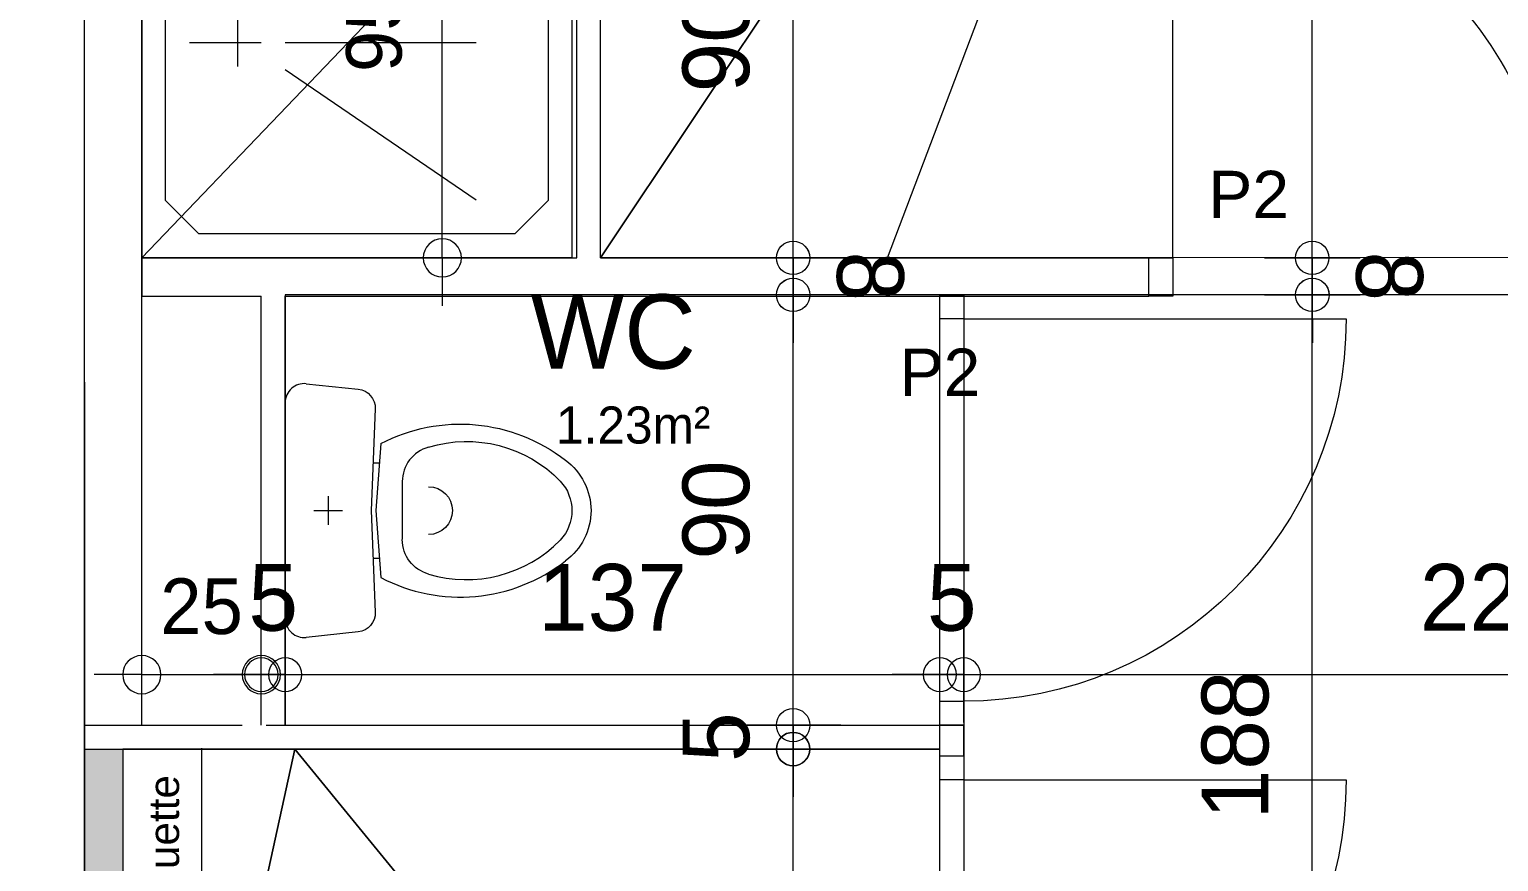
# Model space of a CAD drawing. Header units: metres. Extents: x 1.8 to 67.5, y -52.8 to -10.8.
# Drawn here: x 43.589 to 46.663, y -18.529 to -16.789 of the extents above; entities that cross this region are included whole.
import ezdxf
from ezdxf.enums import TextEntityAlignment as Align

# ---------------------------------------------------------------- set-up
doc = ezdxf.new("R2010")
doc.units = ezdxf.units.M
doc.header["$MEASUREMENT"] = 0
for name, color, linetype in [('Calque commun', 7, 'Continuous'), ('Calque2', 7, 'Continuous'), ('Calque5', 7, 'Continuous'), ('Calque90', 7, 'Continuous'), ('Textes', 7, 'Continuous')]:
    doc.layers.add(name, color=color, linetype=linetype)
doc.styles.add('Arial17', font='arial.ttf', dxfattribs={"height": 0.063335})
doc.styles.add('Arial8', font='arial.ttf', dxfattribs={"height": 0.098961})
doc.styles.add('Century Gothic11', font='GOTHIC.TTF', dxfattribs={"height": 0.139636})
doc.styles.add('Century Gothic19', font='GOTHIC.TTF', dxfattribs={"height": 0.155151})
doc.styles.add('Century Gothic22', font='GOTHIC.TTF', dxfattribs={"height": 0.116363})
doc.styles.add('Century Gothic5', font='GOTHIC.TTF', dxfattribs={"height": 0.077575})

# ---------------------------------------------------------------- blocks, each defined once
blk = doc.blocks.new('Block54252')
at = {"layer": 'Calque commun', "color": 7, "linetype": 'Continuous', "lineweight": 9}
for p, q in [((43.7037, -18.244), (43.7037, -15.9624)), ((43.8237, -18.244), (43.8237, -15.9624))]:
    blk.add_line(p, q, dxfattribs=at)
blk = doc.blocks.new('Block54736')
at = {"layer": 'Calque commun', "color": 7, "linetype": 'Continuous', "lineweight": 18}
blk.add_line((43.7037, -17.5266), (43.7037, -26.5266), dxfattribs=at)
blk = doc.blocks.new('xmodule1pgniv1-25')
at = {"layer": 'Calque commun', "color": 5, "linetype": 'Continuous', "lineweight": 9}
blk.add_arc((0, 0), 0.5, 0, 359.9994, dxfattribs=at)
blk = doc.blocks.new('xmodule1pgniv1-26')
at = {"layer": 'Calque commun', "color": 5, "linetype": 'Continuous', "lineweight": 9}
blk.add_arc((0, 0), 0.5, 0, 359.9994, dxfattribs=at)
blk = doc.blocks.new('DimLine53702')
at = {"layer": 'Calque commun', "color": 5, "linetype": 'Continuous', "lineweight": 9}
for p, q in [((32.7437, -19.563), (32.7437, -19.363)), ((34.9639, -19.563), (34.9639, -19.363)), ((32.7437, -19.463), (32.6437, -19.463)), ((32.7437, -19.463), (34.9639, -19.463)), ((34.9639, -19.463), (35.0639, -19.463))]:
    blk.add_line(p, q, dxfattribs=at)
at = {"layer": 'Calque commun', "color": 5, "linetype": 'Continuous', "lineweight": 9, "xscale": 0.07000000029802322, "yscale": 0.07000000029802322, "zscale": 0.07000000029802322}
for name, p in [('xmodule1pgniv1-25', (32.7437, -19.463)), ('xmodule1pgniv1-26', (34.9639, -19.463))]:
    blk.add_blockref(name, p, dxfattribs=at)
at = {"layer": 'Calque commun', "color": 5, "linetype": 'Continuous', "lineweight": 9, "style": 'Century Gothic11'}
blk.add_text('222', height=0.13964, dxfattribs=at).set_placement((33.8538, -19.413), align=Align.BOTTOM_CENTER)
blk = doc.blocks.new('xmodule1pgniv1-27')
at = {"layer": 'Calque commun', "color": 5, "linetype": 'Continuous', "lineweight": 9}
blk.add_arc((0, 0), 0.5, 0, 359.9994, dxfattribs=at)
blk = doc.blocks.new('xmodule1pgniv1-28')
at = {"layer": 'Calque commun', "color": 5, "linetype": 'Continuous', "lineweight": 9}
blk.add_arc((0, 0), 0.5, 0, 359.9994, dxfattribs=at)
blk = doc.blocks.new('DimLine53710')
at = {"layer": 'Calque commun', "color": 5, "linetype": 'Continuous', "lineweight": 9}
for p, q in [((32.6937, -19.563), (32.6937, -19.363)), ((32.7437, -19.563), (32.7437, -19.363)), ((32.6937, -19.463), (32.5937, -19.463)), ((32.6937, -19.463), (32.7437, -19.463)), ((32.7437, -19.463), (32.8437, -19.463))]:
    blk.add_line(p, q, dxfattribs=at)
at = {"layer": 'Calque commun', "color": 5, "linetype": 'Continuous', "lineweight": 9, "xscale": 0.07000000029802322, "yscale": 0.07000000029802322, "zscale": 0.07000000029802322}
for name, p in [('xmodule1pgniv1-27', (32.6937, -19.463)), ('xmodule1pgniv1-28', (32.7437, -19.463))]:
    blk.add_blockref(name, p, dxfattribs=at)
at = {"layer": 'Calque commun', "color": 5, "linetype": 'Continuous', "lineweight": 9, "style": 'Century Gothic11'}
blk.add_text('5', height=0.1396, dxfattribs=at).set_placement((32.7187, -19.413), align=Align.BOTTOM_CENTER)
blk = doc.blocks.new('xmodule1pgniv1-29')
at = {"layer": 'Calque commun', "color": 5, "linetype": 'Continuous', "lineweight": 9}
blk.add_arc((0, 0), 0.5, 0, 359.9994, dxfattribs=at)
blk = doc.blocks.new('xmodule1pgniv1-30')
at = {"layer": 'Calque commun', "color": 5, "linetype": 'Continuous', "lineweight": 9}
blk.add_arc((0, 0), 0.5, 0, 359.9994, dxfattribs=at)
blk = doc.blocks.new('DimLine53718')
at = {"layer": 'Calque commun', "color": 5, "linetype": 'Continuous', "lineweight": 9}
for p, q in [((31.3239, -19.563), (31.3239, -19.363)), ((32.6937, -19.563), (32.6937, -19.363)), ((31.3239, -19.463), (31.2239, -19.463)), ((31.3239, -19.463), (32.6937, -19.463)), ((32.6937, -19.463), (32.7937, -19.463))]:
    blk.add_line(p, q, dxfattribs=at)
at = {"layer": 'Calque commun', "color": 5, "linetype": 'Continuous', "lineweight": 9, "xscale": 0.07000000029802322, "yscale": 0.07000000029802322, "zscale": 0.07000000029802322}
for name, p in [('xmodule1pgniv1-29', (31.3239, -19.463)), ('xmodule1pgniv1-30', (32.6937, -19.463))]:
    blk.add_blockref(name, p, dxfattribs=at)
at = {"layer": 'Calque commun', "color": 5, "linetype": 'Continuous', "lineweight": 9, "style": 'Century Gothic11'}
blk.add_text('137', height=0.13964, dxfattribs=at).set_placement((32.0088, -19.413), align=Align.BOTTOM_CENTER)
blk = doc.blocks.new('xmodule1pgniv1-31')
at = {"layer": 'Calque commun', "color": 5, "linetype": 'Continuous', "lineweight": 9}
blk.add_arc((0, 0), 0.5, 0, 359.9994, dxfattribs=at)
blk = doc.blocks.new('xmodule1pgniv1-32')
at = {"layer": 'Calque commun', "color": 5, "linetype": 'Continuous', "lineweight": 9}
blk.add_arc((0, 0), 0.5, 0, 359.9994, dxfattribs=at)
blk = doc.blocks.new('DimLine53726')
at = {"layer": 'Calque commun', "color": 5, "linetype": 'Continuous', "lineweight": 9}
for p, q in [((31.2739, -19.563), (31.2739, -19.363)), ((31.3239, -19.563), (31.3239, -19.363)), ((31.2739, -19.463), (31.1739, -19.463)), ((31.2739, -19.463), (31.3239, -19.463)), ((31.3239, -19.463), (31.4239, -19.463))]:
    blk.add_line(p, q, dxfattribs=at)
at = {"layer": 'Calque commun', "color": 5, "linetype": 'Continuous', "lineweight": 9, "xscale": 0.07000000029802322, "yscale": 0.07000000029802322, "zscale": 0.07000000029802322}
for name, p in [('xmodule1pgniv1-31', (31.2739, -19.463)), ('xmodule1pgniv1-32', (31.3239, -19.463))]:
    blk.add_blockref(name, p, dxfattribs=at)
at = {"layer": 'Calque commun', "color": 5, "linetype": 'Continuous', "lineweight": 9, "style": 'Century Gothic11'}
blk.add_text('5', height=0.1396, dxfattribs=at).set_placement((31.2989, -19.413), align=Align.BOTTOM_CENTER)
blk = doc.blocks.new('xmodule1pgniv1-33')
at = {"layer": 'Calque commun', "color": 5, "linetype": 'Continuous', "lineweight": 9}
blk.add_arc((0, 0), 0.5, 0, 359.9994, dxfattribs=at)
blk = doc.blocks.new('xmodule1pgniv1-34')
at = {"layer": 'Calque commun', "color": 5, "linetype": 'Continuous', "lineweight": 9}
blk.add_arc((0, 0), 0.5, 0, 359.9994, dxfattribs=at)
blk = doc.blocks.new('DimLine53734')
at = {"layer": 'Calque commun', "color": 5, "linetype": 'Continuous', "lineweight": 9}
for p, q in [((31.0239, -19.563), (31.0239, -19.363)), ((31.2739, -19.563), (31.2739, -19.363)), ((31.0239, -19.463), (30.9239, -19.463)), ((31.0239, -19.463), (31.2739, -19.463)), ((31.2739, -19.463), (31.3739, -19.463))]:
    blk.add_line(p, q, dxfattribs=at)
at = {"layer": 'Calque commun', "color": 5, "linetype": 'Continuous', "lineweight": 9, "xscale": 0.07999999821186066, "yscale": 0.07999999821186066, "zscale": 0.07999999821186066}
for name, p in [('xmodule1pgniv1-33', (31.0239, -19.463)), ('xmodule1pgniv1-34', (31.2739, -19.463))]:
    blk.add_blockref(name, p, dxfattribs=at)
at = {"layer": 'Calque commun', "color": 5, "linetype": 'Continuous', "lineweight": 9, "style": 'Century Gothic22'}
blk.add_text('25', height=0.11636, dxfattribs=at).set_placement((31.1489, -19.413), align=Align.BOTTOM_CENTER)
blk = doc.blocks.new('xmodule1pgniv1-39')
at = {"layer": 'Calque commun', "color": 5, "linetype": 'Continuous', "lineweight": 9}
blk.add_arc((0, 0), 0.5, 0, 359.9994, dxfattribs=at)
blk = doc.blocks.new('xmodule1pgniv1-40')
at = {"layer": 'Calque commun', "color": 5, "linetype": 'Continuous', "lineweight": 9}
blk.add_arc((0, 0), 0.5, 0, 359.9994, dxfattribs=at)
blk = doc.blocks.new('DimLine53758')
at = {"layer": 'Calque commun', "color": 5, "linetype": 'Continuous', "lineweight": 9}
for p, q in [((33.4729, -18.6687), (33.4729, -18.5687)), ((33.3729, -18.6687), (33.5729, -18.6687)), ((33.4728, -20.5512), (33.4729, -18.6687)), ((33.3728, -20.5512), (33.5728, -20.5512)), ((33.4728, -20.5512), (33.4728, -20.6512))]:
    blk.add_line(p, q, dxfattribs=at)
at = {"layer": 'Calque commun', "color": 5, "linetype": 'Continuous', "lineweight": 9, "extrusion": (0, 0, -1), "xscale": 0.07000000029802322, "yscale": 0.07000000029802322, "zscale": 0.07000000029802322, "rotation": 90}
for name, p in [('xmodule1pgniv1-40', (-33.4729, -18.6687)), ('xmodule1pgniv1-39', (-33.4728, -20.5512))]:
    blk.add_blockref(name, p, dxfattribs=at)
at = {"layer": 'Calque commun', "color": 5, "linetype": 'Continuous', "lineweight": 9, "style": 'Century Gothic11'}
blk.add_text('188', height=0.13964, rotation=89.9976, dxfattribs=at).set_placement((33.4229, -19.61), align=Align.BOTTOM_CENTER)
blk = doc.blocks.new('xmodule1pgniv1-41')
at = {"layer": 'Calque commun', "color": 5, "linetype": 'Continuous', "lineweight": 9}
blk.add_arc((0, 0), 0.5, 0, 359.9994, dxfattribs=at)
blk = doc.blocks.new('xmodule1pgniv1-42')
at = {"layer": 'Calque commun', "color": 5, "linetype": 'Continuous', "lineweight": 9}
blk.add_arc((0, 0), 0.5, 0, 359.9994, dxfattribs=at)
blk = doc.blocks.new('DimLine53766')
at = {"layer": 'Calque commun', "color": 5, "linetype": 'Continuous', "lineweight": 9}
for p, q in [((33.4728, -18.5913), (33.4727, -18.4913)), ((33.3728, -18.5914), (33.5728, -18.5911)), ((33.4728, -18.5913), (33.4729, -18.6687)), ((33.3729, -18.6688), (33.5729, -18.6685)), ((33.4729, -18.6687), (33.4731, -18.7687))]:
    blk.add_line(p, q, dxfattribs=at)
at = {"layer": 'Calque commun', "color": 5, "linetype": 'Continuous', "lineweight": 9, "extrusion": (0, 0, -1), "xscale": 0.06999999484552753, "yscale": 0.06999999484552753, "zscale": 0.07000000029802322, "rotation": 89.9152908298062}
for name, p in [('xmodule1pgniv1-41', (-33.4728, -18.5913)), ('xmodule1pgniv1-42', (-33.4729, -18.6687))]:
    blk.add_blockref(name, p, dxfattribs=at)
at = {"layer": 'Calque commun', "color": 5, "linetype": 'Continuous', "lineweight": 9, "style": 'Century Gothic11'}
blk.add_text('8', height=0.1396, rotation=270.0847, dxfattribs=at).set_placement((33.5229, -18.6299), align=Align.BOTTOM_CENTER)
blk = doc.blocks.new('xmodule1pgniv1-43')
at = {"layer": 'Calque commun', "color": 5, "linetype": 'Continuous', "lineweight": 9}
blk.add_arc((0, 0), 0.5, 0, 359.9994, dxfattribs=at)
blk = doc.blocks.new('xmodule1pgniv1-44')
at = {"layer": 'Calque commun', "color": 5, "linetype": 'Continuous', "lineweight": 9}
blk.add_arc((0, 0), 0.5, 0, 359.9994, dxfattribs=at)
blk = doc.blocks.new('DimLine53774')
at = {"layer": 'Calque commun', "color": 5, "linetype": 'Continuous', "lineweight": 9}
for p, q in [((33.4728, -15.9912), (33.4728, -15.8912)), ((33.3728, -15.9912), (33.5728, -15.9912)), ((33.4728, -18.5913), (33.4728, -15.9912)), ((33.3728, -18.5913), (33.5728, -18.5913)), ((33.4728, -18.5913), (33.4728, -18.6913))]:
    blk.add_line(p, q, dxfattribs=at)
at = {"layer": 'Calque commun', "color": 5, "linetype": 'Continuous', "lineweight": 9, "extrusion": (0, 0, -1), "xscale": 0.07000000029802322, "yscale": 0.07000000029802322, "zscale": 0.07000000029802322, "rotation": 90}
for name, p in [('xmodule1pgniv1-44', (-33.4728, -15.9912)), ('xmodule1pgniv1-43', (-33.4728, -18.5913))]:
    blk.add_blockref(name, p, dxfattribs=at)
at = {"layer": 'Calque commun', "color": 5, "linetype": 'Continuous', "lineweight": 9, "style": 'Century Gothic11'}
blk.add_text('260', height=0.13964, rotation=90, dxfattribs=at).set_placement((33.4228, -17.2912), align=Align.BOTTOM_CENTER)
blk = doc.blocks.new('xmodule1pgniv1-49')
at = {"layer": 'Calque commun', "color": 5, "linetype": 'Continuous', "lineweight": 9}
blk.add_arc((0, 0), 0.5, 0, 359.9994, dxfattribs=at)
blk = doc.blocks.new('xmodule1pgniv1-50')
at = {"layer": 'Calque commun', "color": 5, "linetype": 'Continuous', "lineweight": 9}
blk.add_arc((0, 0), 0.5, 0, 359.9994, dxfattribs=at)
blk = doc.blocks.new('DimLine53814')
at = {"layer": 'Calque commun', "color": 5, "linetype": 'Continuous', "lineweight": 9}
for p, q in [((32.3867, -19.5687), (32.3867, -19.4687)), ((32.4867, -19.5687), (32.2867, -19.5687)), ((32.3867, -19.6187), (32.3867, -19.5687)), ((32.4867, -19.6187), (32.2867, -19.6187)), ((32.3867, -19.6187), (32.3867, -19.7187))]:
    blk.add_line(p, q, dxfattribs=at)
at = {"layer": 'Calque commun', "color": 5, "linetype": 'Continuous', "lineweight": 9, "extrusion": (0, 0, -1), "xscale": 0.07000000029802322, "yscale": 0.07000000029802322, "zscale": 0.07000000029802322, "rotation": 90}
for name, p in [('xmodule1pgniv1-50', (-32.3867, -19.5687)), ('xmodule1pgniv1-49', (-32.3867, -19.6187))]:
    blk.add_blockref(name, p, dxfattribs=at)
at = {"layer": 'Calque commun', "color": 5, "linetype": 'Continuous', "lineweight": 9, "style": 'Century Gothic11'}
blk.add_text('5', height=0.1396, rotation=90, dxfattribs=at).set_placement((32.3367, -19.5937), align=Align.BOTTOM_CENTER)
blk = doc.blocks.new('xmodule1pgniv1-51')
at = {"layer": 'Calque commun', "color": 5, "linetype": 'Continuous', "lineweight": 9}
blk.add_arc((0, 0), 0.5, 0, 359.9994, dxfattribs=at)
blk = doc.blocks.new('xmodule1pgniv1-52')
at = {"layer": 'Calque commun', "color": 5, "linetype": 'Continuous', "lineweight": 9}
blk.add_arc((0, 0), 0.5, 0, 359.9994, dxfattribs=at)
blk = doc.blocks.new('DimLine53822')
at = {"layer": 'Calque commun', "color": 5, "linetype": 'Continuous', "lineweight": 9}
for p, q in [((32.3867, -18.6687), (32.3867, -18.5687)), ((32.4867, -18.6687), (32.2867, -18.6687)), ((32.3867, -19.5687), (32.3867, -18.6687)), ((32.4867, -19.5687), (32.2867, -19.5687)), ((32.3867, -19.5687), (32.3867, -19.6687))]:
    blk.add_line(p, q, dxfattribs=at)
at = {"layer": 'Calque commun', "color": 5, "linetype": 'Continuous', "lineweight": 9, "extrusion": (0, 0, -1), "xscale": 0.07000000029802322, "yscale": 0.07000000029802322, "zscale": 0.07000000029802322, "rotation": 90}
for name, p in [('xmodule1pgniv1-52', (-32.3867, -18.6687)), ('xmodule1pgniv1-51', (-32.3867, -19.5687))]:
    blk.add_blockref(name, p, dxfattribs=at)
at = {"layer": 'Calque commun', "color": 5, "linetype": 'Continuous', "lineweight": 9, "style": 'Century Gothic11'}
blk.add_text('90', height=0.13964, rotation=90, dxfattribs=at).set_placement((32.3367, -19.1187), align=Align.BOTTOM_CENTER)
blk = doc.blocks.new('xmodule1pgniv1-53')
at = {"layer": 'Calque commun', "color": 5, "linetype": 'Continuous', "lineweight": 9}
blk.add_arc((0, 0), 0.5, 0, 359.9994, dxfattribs=at)
blk = doc.blocks.new('xmodule1pgniv1-54')
at = {"layer": 'Calque commun', "color": 5, "linetype": 'Continuous', "lineweight": 9}
blk.add_arc((0, 0), 0.5, 0, 359.9994, dxfattribs=at)
blk = doc.blocks.new('DimLine53830')
at = {"layer": 'Calque commun', "color": 5, "linetype": 'Continuous', "lineweight": 9}
for p, q in [((32.3866, -18.5913), (32.3864, -18.4913)), ((32.2866, -18.5914), (32.4866, -18.5911)), ((32.3866, -18.5913), (32.3867, -18.6687)), ((32.4867, -18.6685), (32.2867, -18.6688)), ((32.3867, -18.6687), (32.3869, -18.7687))]:
    blk.add_line(p, q, dxfattribs=at)
at = {"layer": 'Calque commun', "color": 5, "linetype": 'Continuous', "lineweight": 9, "extrusion": (0, 0, -1), "xscale": 0.06999999484552753, "yscale": 0.06999999484552753, "zscale": 0.07000000029802322, "rotation": 89.9152908298062}
for name, p in [('xmodule1pgniv1-53', (-32.3866, -18.5913)), ('xmodule1pgniv1-54', (-32.3867, -18.6687))]:
    blk.add_blockref(name, p, dxfattribs=at)
at = {"layer": 'Calque commun', "color": 5, "linetype": 'Continuous', "lineweight": 9, "style": 'Century Gothic11'}
blk.add_text('8', height=0.1396, rotation=270.0847, dxfattribs=at).set_placement((32.4367, -18.6299), align=Align.BOTTOM_CENTER)
blk = doc.blocks.new('xmodule1pgniv1-55')
at = {"layer": 'Calque commun', "color": 5, "linetype": 'Continuous', "lineweight": 9}
blk.add_arc((0, 0), 0.5, 0, 359.9994, dxfattribs=at)
blk = doc.blocks.new('xmodule1pgniv1-56')
at = {"layer": 'Calque commun', "color": 5, "linetype": 'Continuous', "lineweight": 9}
blk.add_arc((0, 0), 0.5, 0, 359.9994, dxfattribs=at)
blk = doc.blocks.new('DimLine53838')
at = {"layer": 'Calque commun', "color": 5, "linetype": 'Continuous', "lineweight": 9}
for p, q in [((32.3866, -17.6913), (32.3866, -17.5913)), ((32.2866, -17.6913), (32.4866, -17.6913)), ((32.3866, -18.5913), (32.3866, -17.6913)), ((32.2866, -18.5913), (32.4866, -18.5913)), ((32.3866, -18.5913), (32.3866, -18.6913))]:
    blk.add_line(p, q, dxfattribs=at)
at = {"layer": 'Calque commun', "color": 5, "linetype": 'Continuous', "lineweight": 9, "extrusion": (0, 0, -1), "xscale": 0.07000000029802322, "yscale": 0.07000000029802322, "zscale": 0.07000000029802322, "rotation": 90}
for name, p in [('xmodule1pgniv1-56', (-32.3866, -17.6913)), ('xmodule1pgniv1-55', (-32.3866, -18.5913))]:
    blk.add_blockref(name, p, dxfattribs=at)
at = {"layer": 'Calque commun', "color": 5, "linetype": 'Continuous', "lineweight": 9, "style": 'Century Gothic11'}
blk.add_text('90', height=0.13964, rotation=90, dxfattribs=at).set_placement((32.3366, -18.1413), align=Align.BOTTOM_CENTER)
blk = doc.blocks.new('douche90')
at = {"layer": 'Calque90', "color": 6, "linetype": 'Continuous', "lineweight": 9}
for p, q in [((0, 0, -10), (0, 0.9, -10)), ((0, 0.9, -10), (0.9, 0.9, -10)), ((0.9, 0.9, -10), (0.9, 0, -10)), ((0.05, 0.7803, -10), (0.1197, 0.85, -10)), ((0.1197, 0.85, -10), (0.7803, 0.85, -10)), ((0.7803, 0.85, -10), (0.85, 0.7803, -10)), ((0.05, 0.1197, -10), (0.05, 0.7803, -10)), ((0.3, 0.5058, -10), (0.7, 0.7788, -10)), ((0.85, 0.7803, -10), (0.85, 0.1197, -10)), ((0.2, 0.5, -10), (0.2, 0.4, -10)), ((0.25, 0.45, -10), (0.1, 0.45, -10)), ((0.7, 0.45, -10), (0.3, 0.45, -10)), ((0.3, 0.3942, -10), (0.7, 0.1212, -10)), ((0.1197, 0.05, -10), (0.05, 0.1197, -10)), ((0.85, 0.1197, -10), (0.7803, 0.05, -10)), ((0.7803, 0.05, -10), (0.1197, 0.05, -10)), ((0.9, 0, -10), (0, 0, -10))]:
    blk.add_line(p, q, dxfattribs=at)
blk = doc.blocks.new('@PRES_1_$$_1-37')
at = {"layer": 'Calque commun', "color": 5, "linetype": 'Continuous', "lineweight": 9}
blk.add_line((0.05, 0.08), (0.05, 0.88), dxfattribs=at)
at = {"layer": 'Calque commun', "color": 5, "linetype": 'Continuous', "lineweight": 9, "extrusion": (0, 0, -1)}
blk.add_arc((-0.05, 0.08), 0.8, 90, 180, dxfattribs=at)
at = {"layer": 'Calque commun', "color": 5, "linetype": 'Continuous', "lineweight": 9}
mesh = blk.add_polyface(dxfattribs=at)
corners = [(0, 0), (0, 0.08), (0.05, 0.08), (0.05, 0)]
mesh.append_faces([[corners[k] for k in face] for face in [(0, 1, 2, 3)]], dxfattribs={"color": 5})
mesh = blk.add_polyface(dxfattribs=at)
corners = [(0.85, 0), (0.85, 0.08), (0.9, 0.08), (0.9, 0)]
mesh.append_faces([[corners[k] for k in face] for face in [(0, 1, 2, 3)]], dxfattribs={"color": 5})
blk = doc.blocks.new('@PRES_1_$$_1-38')
at = {"layer": 'Calque commun', "color": 7, "linetype": 'Continuous', "lineweight": 9}
blk.add_line((0, 0), (0, 0.08), dxfattribs=at)
blk = doc.blocks.new('@PRES_1_$$_1-39')
at = {"layer": 'Calque commun', "color": 7, "linetype": 'Continuous', "lineweight": 9}
blk.add_line((0, 0), (0, 0.08), dxfattribs=at)
blk = doc.blocks.new('INTER_2D_COMB13')
at = {"layer": 'Calque5', "color": 0, "linetype": 'ByBlock', "lineweight": -2}
for name in ['@PRES_1_$$_1-37', '@PRES_1_$$_1-38']:
    blk.add_blockref(name, (0, 0), dxfattribs=at)
at = {"layer": 'Calque5', "color": 0, "linetype": 'ByBlock', "lineweight": -2, "extrusion": (0, 0, -1), "xscale": -1, "yscale": -1, "zscale": -1, "rotation": -180}
blk.add_blockref('@PRES_1_$$_1-39', (-0.9, 0), dxfattribs=at)
blk = doc.blocks.new('PLACED_COMB13')
at = {"layer": 'Calque5', "color": 0, "linetype": 'ByBlock', "lineweight": -2}
blk.add_blockref('INTER_2D_COMB13', (0, 0), dxfattribs=at)
blk = doc.blocks.new('xmodule1pgniv1-95')
at = {"layer": 'Calque commun', "color": 5, "linetype": 'Continuous', "lineweight": 9}
blk.add_arc((0, 0), 0.5, 0, 359.9994, dxfattribs=at)
blk = doc.blocks.new('xmodule1pgniv1-96')
at = {"layer": 'Calque commun', "color": 5, "linetype": 'Continuous', "lineweight": 9}
blk.add_arc((0, 0), 0.5, 0, 359.9994, dxfattribs=at)
blk = doc.blocks.new('DimLine60071')
at = {"layer": 'Calque commun', "color": 5, "linetype": 'Continuous', "lineweight": 9}
for p, q in [((31.6526, -17.6412), (31.6526, -17.5412)), ((31.7526, -17.6412), (31.5526, -17.6412)), ((31.6526, -18.5913), (31.6526, -17.6412)), ((31.7526, -18.5913), (31.5526, -18.5913)), ((31.6526, -18.5913), (31.6526, -18.6913))]:
    blk.add_line(p, q, dxfattribs=at)
at = {"layer": 'Calque commun', "color": 5, "linetype": 'Continuous', "lineweight": 9, "xscale": 0.07999999821186066, "yscale": 0.07999999821186066, "zscale": 0.07999999821186066, "rotation": 90}
for name, p in [('xmodule1pgniv1-96', (31.6526, -17.6412)), ('xmodule1pgniv1-95', (31.6526, -18.5913))]:
    blk.add_blockref(name, p, dxfattribs=at)
at = {"layer": 'Calque commun', "color": 5, "linetype": 'Continuous', "lineweight": 9, "style": 'Century Gothic22'}
blk.add_text('95', height=0.11636, rotation=90, dxfattribs=at).set_placement((31.6026, -18.1162), align=Align.BOTTOM_CENTER)
blk = doc.blocks.new('@PRES_1_$$_1-40')
at = {"layer": 'Calque commun', "color": 5, "linetype": 'Continuous', "lineweight": 9}
blk.add_line((0.05, 0.05), (0.05, 0.85), dxfattribs=at)
at = {"layer": 'Calque commun', "color": 5, "linetype": 'Continuous', "lineweight": 9, "extrusion": (0, 0, -1)}
blk.add_arc((-0.05, 0.05), 0.8, 90, 180, dxfattribs=at)
at = {"layer": 'Calque commun', "color": 5, "linetype": 'Continuous', "lineweight": 9}
mesh = blk.add_polyface(dxfattribs=at)
corners = [(0, 0), (0, 0.05), (0.05, 0.05), (0.05, 0)]
mesh.append_faces([[corners[k] for k in face] for face in [(0, 1, 2, 3)]], dxfattribs={"color": 5})
mesh = blk.add_polyface(dxfattribs=at)
corners = [(0.85, 0), (0.85, 0.05), (0.9, 0.05), (0.9, 0)]
mesh.append_faces([[corners[k] for k in face] for face in [(0, 1, 2, 3)]], dxfattribs={"color": 5})
blk = doc.blocks.new('@PRES_1_$$_1-41')
at = {"layer": 'Calque commun', "color": 0, "linetype": 'Continuous', "lineweight": 9}
blk.add_line((0, 0), (0, 0.05), dxfattribs=at)
blk = doc.blocks.new('@PRES_1_$$_1-42')
at = {"layer": 'Calque commun', "color": 0, "linetype": 'Continuous', "lineweight": 9}
blk.add_line((0, 0), (0, 0.05), dxfattribs=at)
blk = doc.blocks.new('INTER_2D_COMB14')
at = {"layer": 'Calque commun', "color": 0, "linetype": 'ByBlock', "lineweight": -2}
blk.add_blockref('@PRES_1_$$_1-40', (0, 0), dxfattribs=at)
at = {"layer": 'Calque commun', "color": 15, "linetype": 'ByBlock', "lineweight": -2}
blk.add_blockref('@PRES_1_$$_1-41', (0, 0), dxfattribs=at)
at = {"layer": 'Calque commun', "color": 15, "linetype": 'ByBlock', "lineweight": -2, "extrusion": (0, 0, -1), "xscale": -1, "yscale": -1, "zscale": -1, "rotation": -180}
blk.add_blockref('@PRES_1_$$_1-42', (-0.9, 0), dxfattribs=at)
blk = doc.blocks.new('PLACED_COMB14')
at = {"layer": 'Calque commun', "color": 0, "linetype": 'ByBlock', "lineweight": -2}
blk.add_blockref('INTER_2D_COMB14', (0, 0), dxfattribs=at)
blk = doc.blocks.new('xmodule1pgniv1-113')
at = {"layer": 'Calque commun', "color": 5, "linetype": 'Continuous', "lineweight": 9}
blk.add_arc((0, 0), 0.5, 0, 359.9994, dxfattribs=at)
blk = doc.blocks.new('xmodule1pgniv1-114')
at = {"layer": 'Calque commun', "color": 5, "linetype": 'Continuous', "lineweight": 9}
blk.add_arc((0, 0), 0.5, 0, 359.9994, dxfattribs=at)
blk = doc.blocks.new('DimLine60445')
at = {"layer": 'Calque commun', "color": 5, "linetype": 'Continuous', "lineweight": 9}
for p, q in [((32.3866, -19.6187), (32.3866, -19.5187)), ((32.4866, -19.6187), (32.2866, -19.6187)), ((32.3866, -21.2687), (32.3866, -19.6187)), ((32.4866, -21.2687), (32.2866, -21.2687)), ((32.3866, -21.2687), (32.3866, -21.3687))]:
    blk.add_line(p, q, dxfattribs=at)
at = {"layer": 'Calque commun', "color": 5, "linetype": 'Continuous', "lineweight": 9, "xscale": 0.07000000029802322, "yscale": 0.07000000029802322, "zscale": 0.07000000029802322, "rotation": 90}
for name, p in [('xmodule1pgniv1-114', (32.3866, -19.6187)), ('xmodule1pgniv1-113', (32.3866, -21.2687))]:
    blk.add_blockref(name, p, dxfattribs=at)
at = {"layer": 'Calque commun', "color": 5, "linetype": 'Continuous', "lineweight": 9, "style": 'Century Gothic11'}
blk.add_text('165', height=0.13964, rotation=90, dxfattribs=at).set_placement((32.3366, -20.4437), align=Align.BOTTOM_CENTER)
blk = doc.blocks.new('xmodule1pgniv1-125')
at = {"layer": 'Calque commun', "color": 15, "linetype": 'Continuous', "lineweight": 18}
for p, q in [((31.9338, -18.5913), (31.9338, -17.6412)), ((31.9838, -18.5913), (31.9838, -17.6913)), ((31.2739, -19.5687), (31.2739, -18.6713)), ((31.3239, -19.5687), (31.3239, -18.6713)), ((32.7437, -18.6687), (32.6937, -18.6687)), ((30.9037, -19.6187), (30.9037, -19.5687)), ((30.9037, -19.5687), (31.2339, -19.5687)), ((31.2839, -19.5687), (32.6937, -19.5687)), ((32.6937, -19.6187), (32.6937, -19.5687)), ((32.6937, -19.6328), (32.6937, -19.5687)), ((32.7437, -19.6328), (32.7437, -19.5687)), ((30.9037, -19.6187), (32.6937, -19.6187))]:
    blk.add_line(p, q, dxfattribs=at)
at = {"layer": 'Calque commun', "color": 7, "linetype": 'Continuous', "lineweight": 9}
for p, q in [((32.5838, -18.5913), (32.8916, -17.7805)), ((30.9839, -19.6187), (31.5239, -19.6187)), ((31.1488, -19.6171), (31.1488, -19.9671))]:
    blk.add_line(p, q, dxfattribs=at)
at = {"layer": 'Calque commun', "color": 7, "linetype": 'Continuous', "lineweight": 18}
for p, q in [((31.0238, -18.5913), (31.0238, -18.6713)), ((31.0238, -18.5913), (31.9338, -18.5913)), ((31.9838, -18.5913), (33.131, -18.5913)), ((31.0238, -18.6713), (31.2739, -18.6713)), ((31.3239, -18.6713), (33.131, -18.6713))]:
    blk.add_line(p, q, dxfattribs=at)
at = {"layer": 'Calque commun', "color": 91, "linetype": 'Continuous', "lineweight": 9}
blk.add_trace([(30.9839, -19.6187), (30.9037, -19.6187), (30.9839, -24.3512), (30.9037, -24.3512)], dxfattribs=at)
at = {"layer": 'Calque commun', "color": 5, "linetype": 'Continuous', "lineweight": 9}
for name in ['DimLine53774', 'DimLine60071', 'DimLine53838', 'DimLine53830', 'DimLine53766', 'DimLine53822', 'DimLine53758', 'DimLine53726', 'DimLine53718', 'DimLine53710', 'DimLine53702', 'DimLine53734', 'DimLine53814', 'DimLine60445']:
    blk.add_blockref(name, (0, 0), dxfattribs=at)
at = {"layer": 'Calque commun', "color": 0, "linetype": 'ByBlock', "lineweight": -2, "xscale": -1, "yscale": -1, "zscale": -1}
for name, p, rotation in [('douche90', (31.0238, -18.5913), -180), ('PLACED_COMB13', (33.131, -18.6713), -180), ('PLACED_COMB14', (32.6937, -18.6687), 90.00000000000001), ('PLACED_COMB14', (32.6937, -19.6328), 90.00000000000001)]:
    blk.add_blockref(name, p, dxfattribs=dict(at, rotation=rotation))
at = {"layer": 'Textes', "color": 5, "linetype": 'ByBlock', "lineweight": -2, "style": 'Arial8'}
for p in [(33.4244, -18.5379), (32.7783, -18.9097)]:
    blk.add_text('P2', height=0.09896, dxfattribs=at).set_placement(p, align=Align.BOTTOM_RIGHT)
at = {"layer": 'Textes', "color": 5, "linetype": 'ByBlock', "lineweight": -2, "style": 'Century Gothic19'}
blk.add_text('WC', height=0.15515, dxfattribs=at).set_placement((31.8374, -18.6677), align=Align.TOP_LEFT)
at = {"layer": 'Textes', "color": 9, "linetype": 'ByBlock', "lineweight": -2, "style": 'Century Gothic5'}
blk.add_text('1.23m²', height=0.07758, dxfattribs=at).set_placement((31.8906, -18.9021), align=Align.TOP_LEFT)
at = {"layer": 'Textes', "color": 5, "linetype": 'ByBlock', "lineweight": -2, "style": 'Arial17'}
blk.add_text('Masquette', height=0.06333, rotation=90, dxfattribs=at).set_placement((31.0385, -20.0861), align=Align.TOP_LEFT)
at = {"layer": 'Calque commun', "color": 9, "linetype": 'Continuous', "lineweight": 9}
mesh = blk.add_polyface(dxfattribs=at)
corners = [(31.9338, -17.6412), (31.0238, -18.5913), (31.9338, -18.5913), (32.5338, -16.7413), (31.9338, -16.7413), (32.5338, -17.6163), (31.0238, -15.9912), (31.9338, -15.9912), (32.5338, -17.6412)]
mesh.append_faces([[corners[k] for k in face] for face in [(0, 1, 2), (6, 4, 7)]], dxfattribs={"vtx0": -1, "color": 9})
mesh.append_faces([[corners[k] for k in face] for face in [(6, 0, 4), (0, 5, 4)]], dxfattribs={"vtx0": -1, "vtx1": -1, "vtx2": -1, "color": 9})
mesh.append_faces([[corners[k] for k in face] for face in [(3, 4, 5)]], dxfattribs={"vtx1": -1, "color": 9})
mesh.append_faces([[corners[k] for k in face] for face in [(6, 1, 0)]], dxfattribs={"vtx1": -1, "vtx2": -1, "color": 9})
mesh.append_faces([[corners[k] for k in face] for face in [(0, 8, 5)]], dxfattribs={"vtx2": -1, "color": 9})
mesh = blk.add_polyface(dxfattribs=at)
corners = [(36.9837, -15.9912), (32.5838, -16.6913), (31.9838, -15.9912), (36.6836, -18.14), (31.9838, -16.6913), (36.6836, -18.5907), (32.5838, -17.6913), (31.9838, -17.6913), (31.9838, -18.5913), (36.9838, -18.1413)]
mesh.append_faces([[corners[k] for k in face] for face in [(0, 1, 2)]], dxfattribs={"vtx0": -1, "vtx1": -1, "color": 9})
mesh.append_faces([[corners[k] for k in face] for face in [(0, 3, 1)]], dxfattribs={"vtx0": -1, "vtx1": -1, "vtx2": -1, "color": 9})
mesh.append_faces([[corners[k] for k in face] for face in [(6, 5, 8), (3, 6, 1)]], dxfattribs={"vtx0": -1, "vtx2": -1, "color": 9})
mesh.append_faces([[corners[k] for k in face] for face in [(4, 2, 1), (7, 6, 8)]], dxfattribs={"vtx1": -1, "color": 9})
mesh.append_faces([[corners[k] for k in face] for face in [(3, 5, 6)]], dxfattribs={"vtx1": -1, "vtx2": -1, "color": 9})
mesh.append_faces([[corners[k] for k in face] for face in [(0, 9, 3)]], dxfattribs={"vtx2": -1, "color": 9})
mesh = blk.add_polyface(dxfattribs=at)
corners = [(32.6937, -18.6687), (31.3239, -18.6687), (31.3239, -19.5687), (32.6937, -19.5687)]
mesh.append_faces([[corners[k] for k in face] for face in [(0, 1, 2, 3)]], dxfattribs={"color": 9})
mesh = blk.add_polyface(dxfattribs=at)
corners = [(34.9638, -20.5512), (34.9638, -18.6687), (32.7437, -18.6687), (32.7437, -20.5512)]
mesh.append_faces([[corners[k] for k in face] for face in [(0, 1, 2, 3)]], dxfattribs={"color": 9})
mesh = blk.add_polyface(dxfattribs=at)
corners = [(31.3439, -19.6187), (30.9839, -19.6187), (30.9837, -21.2687), (31.3439, -19.6187), (32.6936, -21.2687), (32.6937, -19.6187)]
mesh.append_faces([[corners[k] for k in face] for face in [(4, 0, 2)]], dxfattribs={"vtx0": -1, "vtx1": -1, "color": 9})
mesh.append_faces([[corners[k] for k in face] for face in [(0, 1, 2)]], dxfattribs={"vtx0": -1, "vtx2": -1, "color": 9})
mesh.append_faces([[corners[k] for k in face] for face in [(3, 1, 0), (5, 0, 4)]], dxfattribs={"vtx1": -1, "color": 9})
blk = doc.blocks.new('wc-3')
at = {"layer": 'Calque2', "color": 6, "linetype": 'Continuous', "lineweight": 9}
for p, q in [((-0.2256, 0), (0.2256, 0)), ((-0.2653, -0.0442), (-0.2539, -0.1527)), ((0, -0.06), (0, -0.12)), ((0.2539, -0.1527), (0.2653, -0.0442)), ((-0.03, -0.09), (0.03, -0.09)), ((-0.2125, -0.1885), (0, -0.18)), ((-0.1, -0.184), (-0.1, -0.1971)), ((0, -0.18), (0.2125, -0.1885)), ((0.1, -0.1971), (0.1, -0.184)), ((-0.14, -0.2), (0, -0.19)), ((0, -0.19), (0.14, -0.2)), ((-0.06, -0.2451), (0.06, -0.2451))]:
    blk.add_line(p, q, dxfattribs=at)
at = {"layer": 'Calque2', "color": 6, "linetype": 'Continuous', "lineweight": 9, "flags": 128}
for points in [[(-0.2653, -0.0442, -0.445253), (-0.2256, 0)], [(0.2256, 0, -0.445276), (0.2653, -0.0442)], [(-0.2539, -0.1527, 0.395314), (-0.2125, -0.1885)], [(0.2125, -0.1885, 0.395339), (0.2539, -0.1527)], [(-0.14, -0.2, 0.294671), (-0.1052, -0.5864)], [(0.14, -0.2, -0.294671), (0.1052, -0.5864)], [(-0.1327, -0.3, -0.337883), (-0.0606, -0.2451)], [(0.1327, -0.3, 0.337854), (0.0606, -0.2451)], [(-0.1327, -0.3, 0.281729), (-0.0616, -0.5756)], [(-0.05, -0.3, 1), (0.05, -0.3)], [(0.1327, -0.3, -0.279876), (0.0616, -0.5756)], [(-0.0616, -0.5756, 0.395927), (0.0616, -0.5756)], [(-0.1052, -0.5864, 0.509528), (0.1052, -0.5864)]]:
    blk.add_lwpolyline(points, format="xyb", dxfattribs=at)

msp = doc.modelspace()

# ---------------------------------------------------------------- linework, layer by layer
at = {"layer": 'Calque commun', "color": 12, "linetype": 'Continuous', "lineweight": 18}
msp.add_line((43.7037, -23.1466), (43.7037, -17.5066), dxfattribs=at)

# ---------------------------------------------------------------- block references
at = {"layer": 'Calque commun', "color": 0, "linetype": 'ByBlock', "lineweight": -2}
for name, p in [('Block54252', (0, 0)), ('xmodule1pgniv1-125', (12.8, 1.3246)), ('Block54736', (0, 0))]:
    msp.add_blockref(name, p, dxfattribs=at)
at = {"layer": 'Calque commun', "color": 0, "linetype": 'ByBlock', "lineweight": -2, "extrusion": (0, 0, -1), "xscale": -1, "yscale": -1, "zscale": -1, "rotation": 90.00000000000001}
msp.add_blockref('wc-3', (-44.1238, -17.7953), dxfattribs=at)

# ---------------------------------------------------------------- meshes
at = {"layer": 'Calque commun', "color": 7, "linetype": 'Continuous', "lineweight": 9}
mesh = msp.add_polyface(dxfattribs=at)
corners = [(61.7636, -10.7659), (1.7636, -10.7659), (1.7636, -52.7659), (61.7636, -52.7659)]
mesh.append_faces([[corners[k] for k in face] for face in [(0, 1, 2, 3)]], dxfattribs={"color": 7})

doc.saveas('drawing.dxf')
